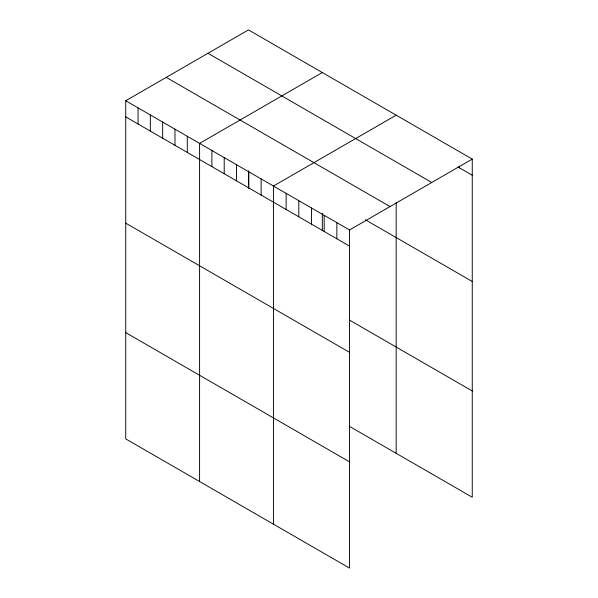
<?xml version="1.0" encoding="UTF-8"?>
<svg xmlns="http://www.w3.org/2000/svg" width="598" height="598" viewBox="0 0 598 598"><rect width="100%" height="100%" fill="white"/><g stroke="black" fill="none" stroke-linecap="round" stroke-linejoin="round"><path stroke-width="0.9" d="M125.737 100.756L349.538 229.961L349.538 568.1L125.737 438.895L125.737 100.756L248.462 29.9L472.263 159.105L472.263 497.244L349.239 426.217M322.315 72.537L199.59 143.393L199.59 481.532M396.168 115.175L273.443 186.03L273.443 524.169M349.538 229.961L472.263 159.105M457.993 167.006L472.263 175.244M207.962 53.282L431.763 182.495M166.237 77.374L390.038 206.579M365.4 219.802L472.263 281.501M125.737 116.887L349.538 246.099M349.239 319.96L472.263 390.987M125.737 223.151L349.538 352.357M125.737 332.63L349.538 461.843M459.578 166.124L459.578 167.918M396.168 202.744L396.168 453.314M336.853 222.643L336.853 238.774M324.176 215.317L324.176 231.456M322.315 213.337L322.315 230.813M311.491 207.999L311.491 224.13M298.806 200.674L298.806 216.812M286.128 193.356L286.128 209.487M261.139 178.929L261.139 195.06M248.828 171.82L248.828 187.951M248.462 170.692L248.462 188.176M236.516 164.712L236.516 180.85M224.213 157.61L224.213 173.741M211.901 150.502L211.901 166.633M187.286 136.284L187.286 152.423M174.975 129.183L174.975 145.314M162.663 122.074L162.663 138.205M150.352 114.966L150.352 131.104M138.048 107.864L138.048 123.995"/></g></svg>
